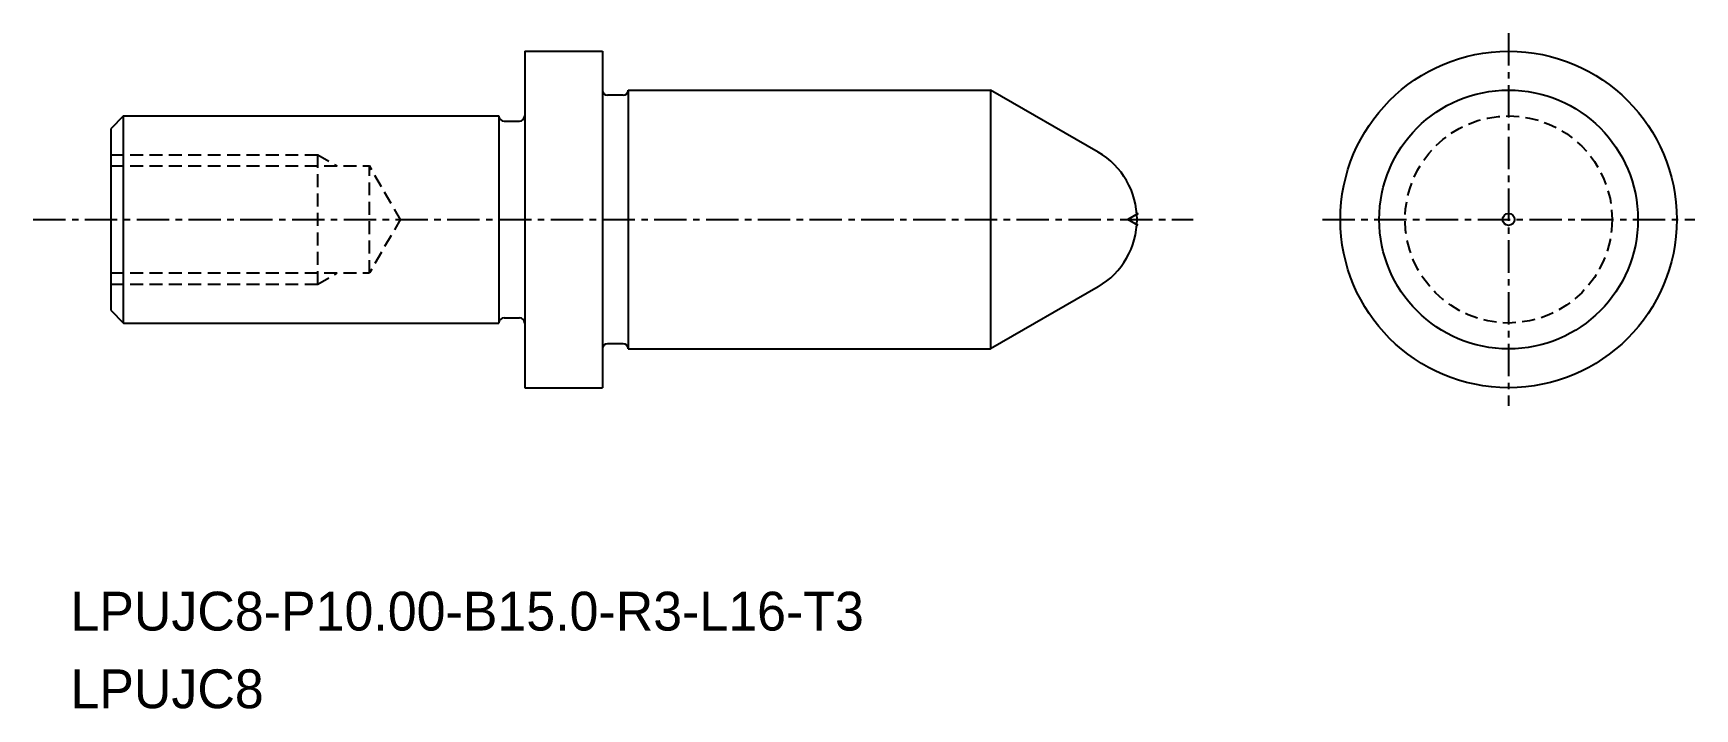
# Model space of a CAD drawing. Extents: x -1575.6 to -1511.4, y -697.6 to -671.5.
import ezdxf

# ---------------------------------------------------------------- set-up
doc = ezdxf.new("R2010")
doc.units = 0
doc.linetypes.add('CENTER', pattern=[2, 1.25, -0.25, 0.25, -0.25])
doc.linetypes.add('DASHED', pattern=[0.75, 0.5, -0.25])
doc.layers.get('0').update_dxf_attribs({"linetype": 'CONTINUOUS'})
doc.layers.add('CENTER', color=1, linetype='CENTER')

msp = doc.modelspace()

# ---------------------------------------------------------------- linework, layer by layer
at = {"color": 7, "linetype": 'CONTINUOUS'}
for p, q in [((-1556.597, -672.198), (-1556.597, -685.198)), ((-1556.597, -672.198), (-1553.597, -672.198)), ((-1552.797, -673.898), (-1553.397, -673.898)), ((-1552.597, -673.698), (-1538.597, -673.698)), ((-1552.597, -673.698), (-1552.597, -683.698)), ((-1572.097, -674.698), (-1572.597, -675.198)), ((-1572.097, -674.698), (-1557.597, -674.698)), ((-1572.097, -682.698), (-1572.097, -674.698)), ((-1557.597, -674.698), (-1557.597, -682.698)), ((-1572.597, -675.198), (-1572.597, -682.198)), ((-1557.397, -674.898), (-1556.797, -674.898)), ((-1572.597, -682.198), (-1572.097, -682.698)), ((-1557.397, -682.498), (-1556.797, -682.498)), ((-1572.097, -682.698), (-1557.597, -682.698)), ((-1552.797, -683.498), (-1553.397, -683.498)), ((-1552.597, -683.698), (-1538.597, -683.698)), ((-1556.597, -685.198), (-1553.597, -685.198))]:
    msp.add_line(p, q, dxfattribs=at)
at = {"linetype": 'CONTINUOUS'}
for p, q in [((-1553.597, -672.198), (-1553.597, -685.198)), ((-1534.437, -676.099), (-1538.597, -673.698)), ((-1538.597, -673.698), (-1538.597, -683.698)), ((-1534.437, -681.296), (-1538.597, -683.698))]:
    msp.add_line(p, q, dxfattribs=at)
at = {"color": 3, "linetype": 'DASHED'}
for p, q in [((-1572.597, -676.198), (-1564.597, -676.198)), ((-1572.597, -676.631), (-1562.597, -676.631)), ((-1564.597, -681.198), (-1564.597, -676.198)), ((-1564.597, -676.198), (-1563.848, -676.631)), ((-1562.597, -680.765), (-1562.597, -676.631)), ((-1561.385, -678.731), (-1562.597, -676.631)), ((-1561.385, -678.665), (-1562.597, -680.765)), ((-1572.597, -680.765), (-1562.597, -680.765)), ((-1572.597, -681.198), (-1564.597, -681.198)), ((-1564.597, -681.198), (-1563.848, -680.765))]:
    msp.add_line(p, q, dxfattribs=at)
at = {"color": 3}
for p in [(-1532.89, -678.467), (-1532.89, -678.928)]:
    msp.add_line(p, (-1533.297, -678.698), dxfattribs=at)
at = {"linetype": 'CONTINUOUS'}
for radius in [6.5, 5]:
    msp.add_circle((-1518.578, -678.698), radius, dxfattribs=at)
at = {"color": 3, "linetype": 'DASHED'}
msp.add_circle((-1518.578, -678.698), 4, dxfattribs=at)
msp.add_circle((-1518.578, -678.698), 0.23)
at = {"color": 7, "linetype": 'CONTINUOUS'}
for centre, start, end in [((-1553.397, -673.698), 180, 270), ((-1552.797, -673.698), 270, 0), ((-1557.397, -674.698), 180, 270), ((-1556.797, -674.698), 270, 0), ((-1557.397, -682.698), 90, 180), ((-1556.797, -682.698), 0, 90), ((-1553.397, -683.698), 90, 180), ((-1552.797, -683.698), 0, 90)]:
    msp.add_arc(centre, 0.2, start, end, dxfattribs=at)
at = {"linetype": 'CONTINUOUS'}
msp.add_arc((-1535.937, -678.698), 3, 300, 60, dxfattribs=at)
at = {"color": 7, "linetype": 'CONTINUOUS'}
msp.add_point((-1572.597, -678.698), dxfattribs=at)
at = {"layer": 'CENTER', "color": 1, "linetype": 'CENTER'}
for p, q in [((-1518.578, -671.504), (-1518.578, -685.892)), ((-1575.59, -678.698), (-1530.761, -678.698)), ((-1525.772, -678.698), (-1511.384, -678.698))]:
    msp.add_line(p, q, dxfattribs=at)

# ---------------------------------------------------------------- texts
for s, p in [('LPUJC8-P10.00-B15.0-R3-L16-T3', (-1574.152, -694.58)), ('LPUJC8', (-1574.152, -697.58))]:
    msp.add_text(s, height=1.5).set_placement(p)

doc.saveas('drawing.dxf')
